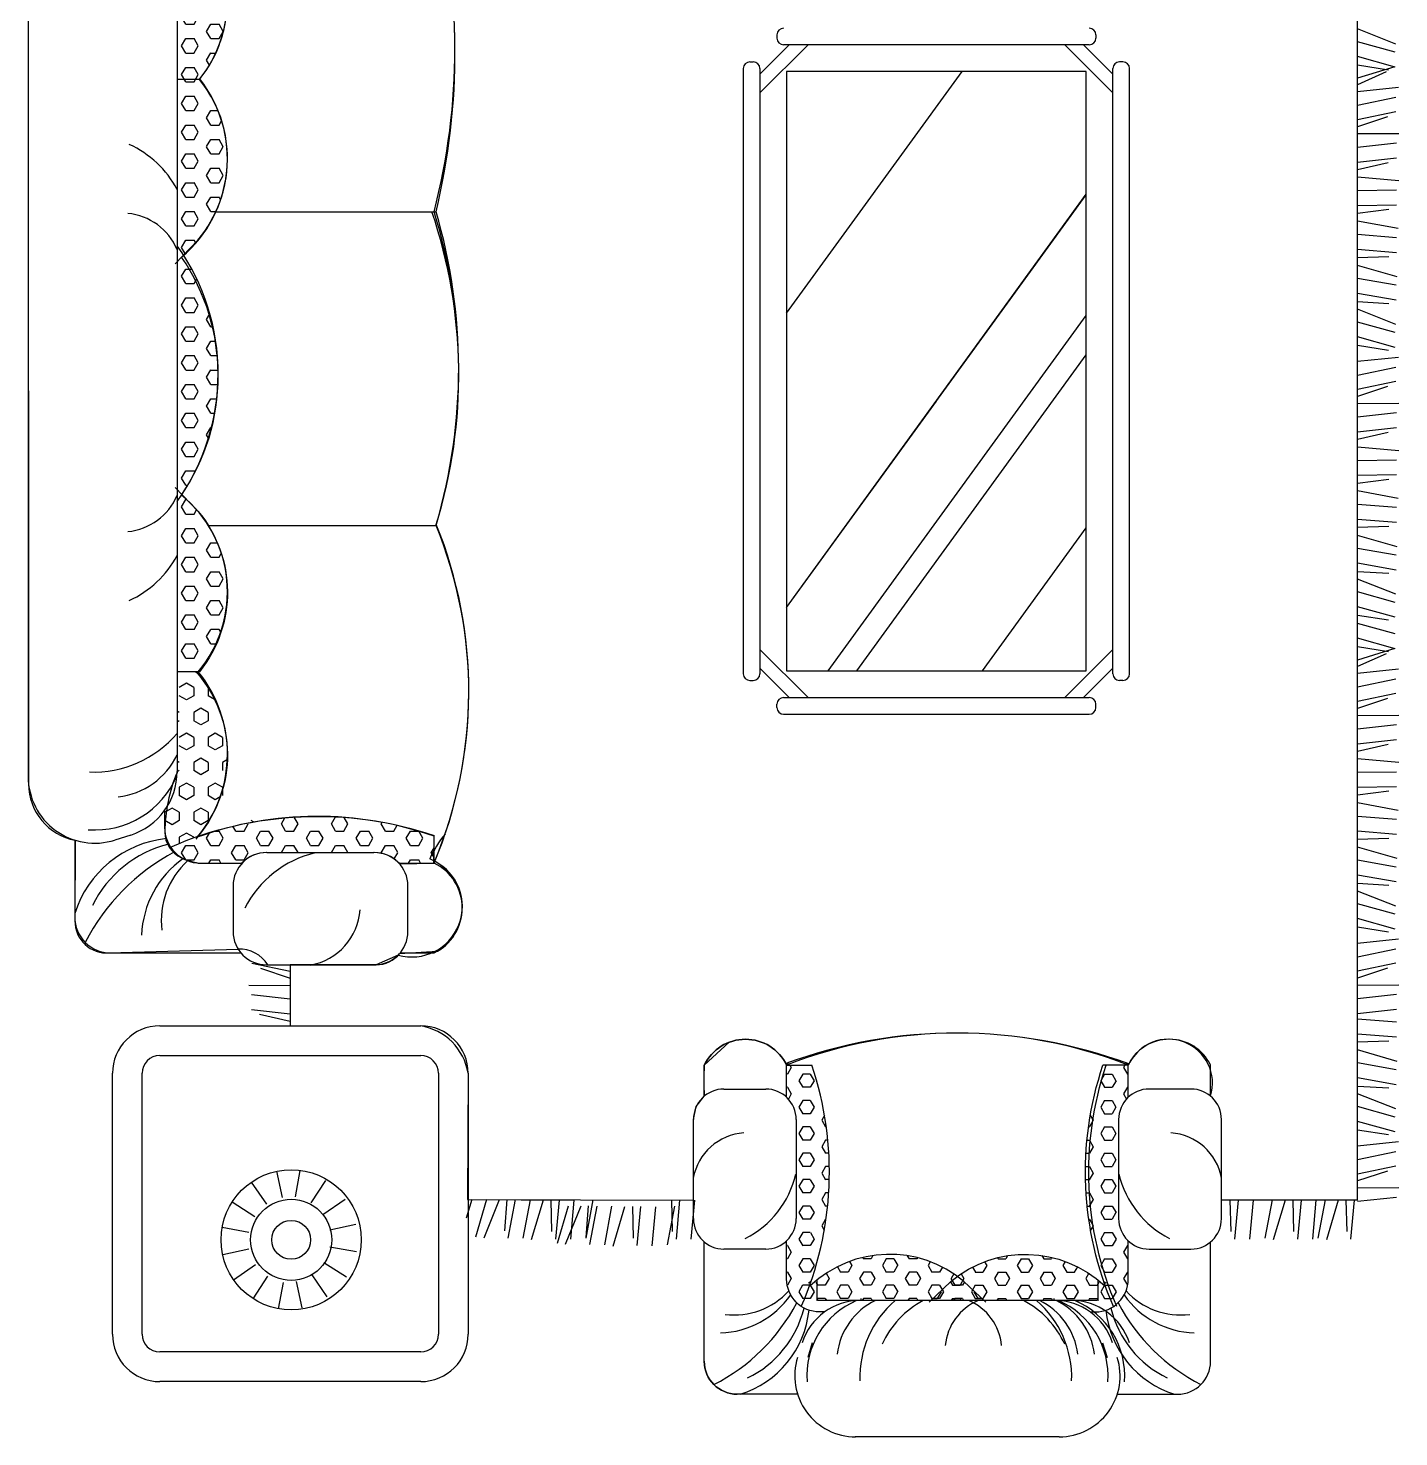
# Model space of a CAD drawing. Header units: inches. Extents: x -0.4 to 42.1, y 14 to 38.8.
# Drawn here: x 37.109 to 39.239, y 24.085 to 26.275 of the extents above; entities that cross this region are included whole.
import ezdxf

# ---------------------------------------------------------------- set-up
doc = ezdxf.new("R2010")
doc.units = ezdxf.units.IN
doc.header["$MEASUREMENT"] = 0
doc.layers.add('02', color=2, linetype='Continuous')
doc.layers.add('8', color=8, linetype='Continuous')
pattern_1 = [(0, (16.21066372799219, 31.58958639436269), (9.946670533003043e-18, 0.0223979108530048), [0.01293143985704881, -0.02586287971409762]), (120, (16.21066372799219, 31.58958639436269), (-0.01939715979040135, -0.01119895542650239), [0.01293143985704879, -0.02586287971409758]), (59.99999999999997, (16.22359516778493, 31.58958639436269), (-0.01939715979040134, 0.01119895542650241), [0.01293143985704881, -0.02586287971409762])]

msp = doc.modelspace()

# ---------------------------------------------------------------- hatches: boundary and pattern name
at = {"layer": '8'}
h = msp.add_hatch(dxfattribs=at)
h.set_pattern_fill('HEX', color=256, scale=0.1034515188563905, angle=360, style=0)
h.set_pattern_definition(pattern_1)
edge = h.paths.add_edge_path()
edge.add_line((37.34002341310956, 25.91179812627188), (37.34002341310956, 26.19546194022796))
edge.add_line((37.34002341310956, 26.19546194024251), (37.37477524920364, 26.19546194024251))
edge.add_ellipse((37.22180549734735, 26.07209600399465), major_axis=(0.1389584455364147, 0.1389584455364147), ratio=0.9999999999999867, start_angle=274.9941888609105, end_angle=353.8852302168077, ccw=False)
edge.add_line((37.37233337810726, 25.94576209612233), (37.34002341299315, 25.91179812627188))
edge = h.paths.add_edge_path()
edge.add_line((37.34002341310956, 26.19546194024251), (37.34002341310956, 26.36037422373584))
edge.add_ellipse((37.236571894302, 26.36037422372128), major_axis=(0.07315127050739863, 0.07315127050739863), ratio=0.9999999999999789, start_angle=315.0000000000015, end_angle=350.7537997197416)
edge.add_line((37.32052644672335, 26.42082130682347), (37.32052644672335, 26.44219381270914))
edge.add_ellipse((37.37639026697256, 26.44219381270914), major_axis=(0.03950168607400213, 0.03950168607400212), ratio=0.9999999999999782, start_angle=105.7708940648707, end_angle=134.9999999999916, ccw=False)
edge.add_line((37.32763935606458, 26.46947228568415), (37.37233379778449, 26.445161284388))
edge.add_ellipse((37.22180549734735, 26.31882787647583), major_axis=(0.1389584455364161, 0.138958445536416), ratio=0.9999999999999966, start_angle=276.11476978319104, end_angle=355.0056208364281, ccw=False)
edge.add_line((37.37477524908722, 26.19546194024251), (37.34002341299315, 26.19546194024251))
h = msp.add_hatch(dxfattribs=at)
h.set_pattern_fill('HEX', color=256, scale=0.1034515188563905, angle=360, style=0)
h.set_pattern_definition(pattern_1)
h.paths.add_polyline_path([(37.34996852562294, 25.92225234695461), (37.34002341310956, 25.91179812627188), (37.34002341310956, 25.55840757000651), (37.34755417871752, 25.55049129098579, 0.2965805831970163)])
h = msp.add_hatch(dxfattribs=at)
h.set_pattern_fill('HEX', color=256, scale=0.1034515188563905, angle=360, style=0)
h.set_pattern_definition(pattern_1)
edge = h.paths.add_edge_path()
edge.add_line((37.34002341310956, 25.27474375603588), (37.34002341310956, 25.55840756999196))
edge.add_line((37.34002341310956, 25.55840757000651), (37.37233337822367, 25.52444360015607))
edge.add_ellipse((37.22180549734735, 25.39810969228374), major_axis=(-0.1389584455364109, 0.138958445536411), ratio=0.9999999999999932, start_angle=186.1147697831912, end_angle=265.00581113908936, ccw=False)
edge.add_line((37.37477524908722, 25.27474375603588), (37.34002341299315, 25.27474375603588))
h = msp.add_hatch(dxfattribs=at)
h.set_pattern_fill('HEX', color=256, scale=0.1034515188563905, angle=360, style=0)
h.set_pattern_definition(pattern_1)
edge = h.paths.add_edge_path()
edge.add_ellipse((37.47896695932836, 24.94180098257884), major_axis=(-0.03657563525370361, 0.03657563525370364), ratio=0.9999999999999841, start_angle=-44.99999999999766, end_angle=1.800154931379728)
edge.add_line((37.44126040772066, 24.97720959953249), (37.37639026708898, 24.97720959953249))
edge.add_ellipse((37.37639026697256, 25.0330734197235), major_axis=(-0.03950168607399623, 0.03950168607399623), ratio=0.9999999999999598, start_angle=78.52602307696708, end_angle=134.9999999999976, ccw=False)
edge.add_ellipse((37.55794768249147, 24.47990784395761), major_axis=(0.4030204918184038, 0.4030204918184036), ratio=0.9999999999999974, start_angle=386.42499697615386, end_angle=428.5940436144561, ccw=False)
edge.add_line((37.73950509824321, 25.02017438788998), (37.73950509824321, 24.97720959954704))
edge.add_line((37.73950509824321, 24.97720959953249), (37.68493898240381, 24.97720959953249))
edge.add_ellipse((37.64723243079611, 24.94180098257884), major_axis=(0.03657563525370014, 0.03657563525370008), ratio=0.9999999999998384, start_angle=358.1998450686124, end_angle=405.0000000000046)
edge.add_line((37.64723243079611, 24.99352674201173), (37.47896695921195, 24.99352674201173))
h = msp.add_hatch(dxfattribs=at)
h.set_pattern_fill('HEX', color=256, scale=0.1, angle=270, style=0)
h.set_pattern_definition([(180, (97.40474841375367, 3.707304266620032), (-7.8528677389802e-18, -0.02051112798947368), [0.0118421052631579, -0.02368421052631579]), (299.9999999999999, (97.40474841375367, 3.707304266620032), (0.01776315789915825, 0.01025556399473683), [0.01184210526315789, -0.02368421052631578]), (239.9999999999999, (97.39290630844884, 3.707304266620032), (0.01776315789915825, -0.01025556399473685), [0.01184210526315789, -0.02368421052631578])])
edge = h.paths.add_edge_path()
edge.add_ellipse((38.25519647290461, 24.42455921577157), major_axis=(-0.03349453174041825, 0.03349453174041825), ratio=0.9999999999996257, start_angle=178.1998450686723, end_angle=225.0000000000122, ccw=False)
edge.add_line((38.28762229512908, 24.39002903520695), (38.28762229512908, 24.3306235055391))
edge.add_ellipse((38.33878018990622, 24.3306235055391), major_axis=(-0.03617409427964908, 0.03617409427964909), ratio=0.9999999999999016, start_angle=45.00000000000844, end_angle=101.4739769230256)
edge.add_ellipse((37.83221285864242, 24.49688666343382), major_axis=(0.3690703541200591, 0.3690703541200591), ratio=0.9999999999999898, start_angle=291.405956385535, end_angle=333.5750030238382)
edge.add_line((38.32696776259222, 24.66314982132853), (38.28762229512908, 24.66314982132853))
edge.add_line((38.28762229512908, 24.66314982132853), (38.28762229512908, 24.61318031335059))
edge.add_ellipse((38.25519647290461, 24.57865013280052), major_axis=(0.03349453174041155, 0.03349453174041155), ratio=0.9999999999999781, start_angle=315.00000000000085, end_angle=361.80015493132066, ccw=False)
edge.add_line((38.30256489389107, 24.57865013280052), (38.30256489389107, 24.42455921577157))
h = msp.add_hatch(dxfattribs=at)
h.set_pattern_fill('HEX', color=256, scale=0.1, angle=270, style=0)
h.set_pattern_definition([(360, (-20.29831502908389, 3.707304266620032), (-1.036467350497755e-17, -0.02051112798947368), [0.0118421052631579, -0.02368421052631579]), (240, (-20.29831502908389, 3.707304266620032), (-0.01776315789915824, 0.01025556399473685), [0.01184210526315789, -0.02368421052631578]), (299.9999999999999, (-20.28647292377907, 3.707304266620032), (-0.01776315789915826, -0.01025556399473684), [0.01184210526315789, -0.02368421052631578])])
edge = h.paths.add_edge_path()
edge.add_ellipse((38.85123691176527, 24.42455921577157), major_axis=(0.03349453174041869, 0.03349453174041867), ratio=0.9999999999996447, start_angle=134.9999999999868, end_angle=181.8001549313274)
edge.add_line((38.8188110895408, 24.39002903520695), (38.8188110895408, 24.3306235055391))
edge.add_ellipse((38.76765319476367, 24.3306235055391), major_axis=(0.03617409427965158, 0.03617409427965158), ratio=0.9999999999998905, start_angle=258.5260230769855, end_angle=314.99999999999966, ccw=False)
edge.add_ellipse((39.27422052602746, 24.49688666343382), major_axis=(-0.3690703541200574, 0.3690703541200573), ratio=0.9999999999999909, start_angle=26.424996976161196, end_angle=68.59404361447059, ccw=False)
edge.add_line((38.77946562207767, 24.66314982132853), (38.8188110895408, 24.66314982132853))
edge.add_line((38.8188110895408, 24.66314982132853), (38.8188110895408, 24.61318031335059))
edge.add_ellipse((38.85123691176527, 24.57865013280052), major_axis=(0.03349453174041484, 0.03349453174041484), ratio=0.9999999999999495, start_angle=88.1998450686641, end_angle=135.0000000000001)
edge.add_line((38.80386849077881, 24.57865013280052), (38.80386849077881, 24.42455921577157))
h = msp.add_hatch(dxfattribs=at)
h.set_pattern_fill('HEX', color=256, scale=0.1, angle=270, style=0)
h.set_pattern_definition([(180, (97.17938170236998, 3.707304266620032), (-7.8528677389802e-18, -0.02051112798947368), [0.0118421052631579, -0.02368421052631579]), (299.9999999999999, (97.17938170236998, 3.707304266620032), (0.01776315789915825, 0.01025556399473683), [0.01184210526315789, -0.02368421052631578]), (239.9999999999999, (97.16753959706516, 3.707304266620032), (0.01776315789915825, -0.01025556399473685), [0.01184210526315789, -0.02368421052631578])])
edge = h.paths.add_edge_path()
edge.add_line((38.33472569058181, 24.29732016756707), (38.59449388195758, 24.29732016756707))
edge.add_line((38.59449388207399, 24.29732016756707), (38.56339101101734, 24.32690836597276))
edge.add_ellipse((38.447699374794, 24.18906083863503), major_axis=(0.1272526924640996, 0.1272526924640996), ratio=0.9999999999999809, start_angle=4.994188860854757, end_angle=83.88523021687345)
edge.add_line((38.33472569058181, 24.3291445356047), (38.33472569058181, 24.29732016758162))
h = msp.add_hatch(dxfattribs=at)
h.set_pattern_fill('HEX', color=256, scale=0.1, angle=270, style=0)
h.set_pattern_definition([(360, (-20.07294831770021, 3.707304266620032), (-1.036467350497755e-17, -0.02051112798947368), [0.0118421052631579, -0.02368421052631579]), (240, (-20.07294831770021, 3.707304266620032), (-0.01776315789915824, 0.01025556399473685), [0.01184210526315789, -0.02368421052631578]), (299.9999999999999, (-20.06110621239538, 3.707304266620032), (-0.01776315789915826, -0.01025556399473684), [0.01184210526315789, -0.02368421052631578])])
edge = h.paths.add_edge_path()
edge.add_line((38.77170769408808, 24.29732016756707), (38.51193950271231, 24.29732016756707))
edge.add_line((38.51193950259589, 24.29732016756707), (38.54304237365254, 24.32690836597276))
edge.add_ellipse((38.65873400987589, 24.18906083863503), major_axis=(-0.1272526924640996, 0.1272526924640996), ratio=0.999999999999981, start_angle=276.11476978312714, end_angle=355.0058111391435, ccw=False)
edge.add_line((38.77170769408808, 24.3291445356047), (38.77170769408808, 24.29732016758162))

# ---------------------------------------------------------------- linework, layer by layer
at = {"layer": '02'}
for p, q in [((37.10856079267801, 26.36820479979024), (37.10856079267801, 25.11161219646265)), ((37.10868912171104, 26.37335603229103), (37.10918161696286, 25.10029561531364)), ((37.33998628360682, 26.36314565415187), (37.34001192245164, 25.11790091652465)), ((37.34002341310956, 26.36037422372128), (37.34002341310956, 25.1194427725316)), ((38.27265041861214, 26.26474348131551), (38.27265041861214, 26.2595666047021)), ((38.76843615765215, 26.26474348131551), (38.76843615765215, 26.2595666047021)), ((39.23497999184296, 26.25037012569765), (39.17508532204197, 26.27387601760374)), ((38.24616882744708, 26.20364977159288), (38.29173190732949, 26.24921285146074)), ((38.24616882744708, 26.17436493510131), (38.32101674382106, 26.24921285146074)), ((38.75808240454175, 26.24921285146074), (38.28300417195537, 26.24921285146074)), ((38.79491774905004, 26.17436493510131), (38.72006983267606, 26.24921285146074)), ((38.79491774905004, 26.20364977159288), (38.74935466916763, 26.24921285146074)), ((39.23375829918773, 26.23766682777596), (39.17508532204197, 26.25392019962992)), ((38.22028444432185, 26.21237750701066), (38.22028444432185, 25.27138037883951)), ((38.23063819766507, 26.22273126025202), (38.23581507433668, 26.22273126025202)), ((38.24616882744708, 26.21237750701066), (38.24616882744708, 25.27138037883951)), ((38.79491774905004, 25.27138037883951), (38.79491774905004, 26.21237750701066)), ((38.81044837883205, 26.22273126025202), (38.80527150216044, 26.22273126025202)), ((38.82080213194244, 25.27138037883951), (38.82080213194244, 26.21237750701066)), ((39.23375797322483, 26.21469406498754), (39.17508532204197, 26.23094789479028)), ((39.22355726831124, 26.20985360967852), (39.17508532204197, 26.21746242848558)), ((39.23323138085657, 26.21518399441657), (39.17508532204197, 26.19713675616758)), ((37.37477524908722, 26.19546194024251), (37.34002341310956, 26.19546194024251)), ((38.28758384035432, 25.83233342873091), (38.56032136808612, 26.2077978385244)), ((39.21997615606055, 26.20699382457342), (39.17508532204197, 26.18718885763183)), ((39.2390928508667, 26.18271034023592), (39.17508532204197, 26.17615788402718)), ((39.23468367014543, 26.16727409193509), (39.17508532204197, 26.15483515078477)), ((39.23468359005169, 26.14521116231144), (39.17508532204197, 26.13277277762636)), ((39.22165546873116, 26.13741843295093), (39.17508532204197, 26.12197028950714)), ((39.23942587039896, 26.11107893918625), (39.17508532204197, 26.11064045543417)), ((39.23559620072596, 26.09650166650345), (39.17508532204197, 26.08978423299077)), ((39.23559606824533, 26.07326300994128), (39.17508532204197, 26.0665461227657)), ((39.22291303500064, 26.06593829323929), (39.17508532204197, 26.05498687405298)), ((39.23917621192054, 26.03778132456164), (39.17508532204197, 26.0434607842365)), ((38.28758384035432, 25.37459582403635), (38.75350273590998, 26.01682267847746)), ((38.28758384035432, 25.37459582403635), (38.75350273590998, 26.0160035708871)), ((39.23596073551566, 26.02304405309069), (39.17508532204197, 26.0221089613372)), ((39.23596055157945, 25.99999111090829), (39.17508532204197, 25.99905655041612)), ((39.22373746595808, 25.9932007406208), (39.17508532204197, 25.98684522345529)), ((37.40023515726902, 25.98974458819821), (37.74263021284246, 25.98974458819821)), ((37.74263021284246, 25.98974458819821), (37.74263021284246, 25.98974458819821)), ((39.23834613644981, 25.96348129091011), (39.17508532204197, 25.97522725994741)), ((39.23577397297599, 25.94929559562688), (39.17508532204197, 25.95415131397413)), ((37.37233337810726, 25.94576209612233), (37.33724385341161, 25.90887627604052)), ((39.23577373944686, 25.92605902687164), (39.17508532204197, 25.93091525658774)), ((39.22412129542322, 25.91986449764618), (39.17508532204197, 25.91816243903695)), ((39.23694316115693, 25.88840527473467), (39.17508532204197, 25.90611137984188)), ((39.23503760462158, 25.87534605960927), (39.17508532204197, 25.88594861390111)), ((39.23503732359499, 25.85213629824675), (39.17508532204197, 25.86273933938746)), ((39.2240610477002, 25.84659370870604), (39.17508532204197, 25.84956052275475)), ((38.3522000769572, 25.27596004732577), (38.75350273590998, 25.82841378299445)), ((39.23497999184296, 25.81456844140876), (39.17508532204197, 25.83807433331485)), ((39.23375829918773, 25.80186514348707), (39.17508532204197, 25.81811851534103)), ((39.23375797322483, 25.7788923806841), (39.17508532204197, 25.79514621048684)), ((39.22355726831124, 25.77405192538963), (39.17508532204197, 25.78166074418214)), ((38.39667398998976, 25.27596004732577), (38.75350273590998, 25.76718872279553)), ((39.2390928508667, 25.76325103718073), (39.17508532204197, 25.75669858097199)), ((39.23468367014543, 25.74781478886534), (39.17508532204197, 25.73537584771502)), ((39.23468359005169, 25.7257518592417), (39.17508532204197, 25.71331347457117)), ((39.22165546873116, 25.71795912989574), (39.17508532204197, 25.70251098645194)), ((38.28758384035432, 25.37459582403635), (38.52054328824856, 25.69529969746172)), ((39.23942587039896, 25.6916196361165), (39.17508532204197, 25.69118115237898)), ((39.23559620072596, 25.6770423634337), (39.17508532204197, 25.67032492993558)), ((39.23559606824533, 25.65380370687153), (39.17508532204197, 25.64708681971051)), ((39.22291303500064, 25.64647899016954), (39.17508532204197, 25.63552757098323)), ((39.23917621192054, 25.6183220214919), (39.17508532204197, 25.62400148118131)), ((39.23596073551566, 25.6035847500355), (39.17508532204197, 25.60264965826746)), ((39.23596055157945, 25.58053180783854), (39.17508532204197, 25.57959724734637)), ((37.37233337810726, 25.52444360015607), (37.33724385341161, 25.56132942023787)), ((39.22373746595808, 25.57374143755105), (39.17508532204197, 25.56738592038555)), ((39.23834613644981, 25.54402198784037), (39.17508532204197, 25.55576795689221)), ((39.23577397297599, 25.52983629257169), (39.17508532204197, 25.53469201090438)), ((39.23577373944686, 25.5065997238019), (39.17508532204197, 25.511455953518)), ((37.38847384163641, 25.50222771295039), (37.74263021284246, 25.50222771295039)), ((38.5920196501957, 25.27596004732577), (38.75350273590998, 25.49826591054834)), ((39.22412129542322, 25.50040519459099), (39.17508532204197, 25.49870313598176)), ((39.23694316115693, 25.46894597167948), (39.17508532204197, 25.48665207677213)), ((39.23503760462158, 25.45588675655408), (39.17508532204197, 25.46648931083137)), ((39.23503732359499, 25.43267699517701), (39.17508532204197, 25.44328003631772)), ((39.2240610477002, 25.4271344056363), (39.17508532204197, 25.43010121969956)), ((39.23497999184296, 25.39510913833901), (39.17508532204197, 25.41861503024511)), ((39.23375829918773, 25.38240584041732), (39.17508532204197, 25.39865921227129)), ((39.23375797322483, 25.35943307762891), (39.17508532204197, 25.37568690743165)), ((39.22355726831124, 25.35459262231989), (39.17508532204197, 25.36220144112695)), ((39.23375829918773, 25.33337803515706), (39.17508532204197, 25.34963140702557)), ((39.23375797322483, 25.31040527236864), (39.17508532204197, 25.32665910217138)), ((38.24616882744708, 25.30939295074886), (38.32101674382106, 25.23454503437488)), ((38.79491774905004, 25.30939295074886), (38.72006983267606, 25.23454503437488)), ((39.22355726831124, 25.30556481705962), (39.17508532204197, 25.31317363586668)), ((39.23323138085657, 25.31089520179767), (39.17508532204197, 25.29284796354868)), ((39.21997615606055, 25.30270503195452), (39.17508532204197, 25.28290006502748)), ((37.34113463554063, 25.27474375603588), (37.34002341310956, 25.27410219141557)), ((37.37477524908722, 25.27474375603588), (37.34002341310956, 25.27474375603588)), ((37.37083650896788, 25.27322390098225), (37.36820404259019, 25.27474375603588)), ((38.24616882744708, 25.28010811424274), (38.29173190732949, 25.23454503437488)), ((38.79491774905004, 25.28010811424274), (38.74935466916763, 25.23454503437488)), ((39.2390928508667, 25.27842154761702), (39.17508532204197, 25.27186909142283)), ((37.35466934185938, 25.25669514263091), (37.34347038650417, 25.25022942270543)), ((37.36586828347758, 25.25022942755122), (37.35466932812237, 25.25669514747669)), ((37.36586829465345, 25.25022943712638), (37.36586829465345, 25.23729799727544)), ((37.38826620536388, 25.24957728342661), (37.38826620536388, 25.23729799727544)), ((38.23063819766507, 25.26102662559815), (38.23581507433668, 25.26102662559815)), ((38.81044837883205, 25.26102662559815), (38.80527150216044, 25.26102662559815)), ((39.23468367014543, 25.26298529931619), (39.17508532204197, 25.25054635816587)), ((37.35466932812237, 25.23083226776025), (37.34347037253433, 25.23729798768573)), ((37.36586829721459, 25.23729798283994), (37.35466934185938, 25.23083226291446)), ((37.39832978373856, 25.23148777163106), (37.38826619418801, 25.23729798770028)), ((38.28300417195537, 25.23454503437488), (38.75808240454175, 25.23454503437488)), ((39.23468359005169, 25.24092236969254), (39.17508532204197, 25.22848398502201)), ((39.22165546873116, 25.23312964033203), (39.17508532204197, 25.21768149688824)), ((37.34347037253433, 25.21143510796928), (37.34002341310956, 25.21342521097204)), ((37.36586829465345, 25.211435117559), (37.36586829465345, 25.1985036776935)), ((37.37706725280263, 25.21790082304897), (37.36586829721459, 25.2114351031235)), ((37.38826619418801, 25.21143510796928), (37.37706723883279, 25.21790082789476)), ((37.38826620536388, 25.211435117559), (37.38826620536388, 25.1985036776935)), ((38.27265041861214, 25.21901440453466), (38.27265041861214, 25.22419128114807)), ((38.28300417195537, 25.2086606512933), (38.75808240454175, 25.2086606512933)), ((38.76843615765215, 25.21901440453466), (38.76843615765215, 25.22419128114807)), ((39.23942587039896, 25.20679014656735), (39.17508532204197, 25.20635166281527)), ((37.34347038650417, 25.198503663258), (37.34002341310956, 25.19651355225169)), ((37.37706723883279, 25.19203794819287), (37.36586828347758, 25.19850366811834)), ((37.38826620815784, 25.198503663258), (37.37706725280263, 25.19203794333253)), ((37.41066411630713, 25.19945368581493), (37.41066411630713, 25.1985036776935)), ((39.23559620072596, 25.19221287388455), (39.17508532204197, 25.18549544037187)), ((37.35466934185938, 25.17910650348158), (37.34347038650417, 25.17264078354156)), ((37.36586828347758, 25.17264078838734), (37.35466932788954, 25.17910650832737)), ((37.36586829465345, 25.17264079797706), (37.36586829465345, 25.15970935812611)), ((37.39946516351306, 25.17910650346703), (37.38826620815784, 25.17264078354156)), ((37.38826620536388, 25.17264079797706), (37.38826620536388, 25.15970935812611)), ((37.41066410513126, 25.1726407884019), (37.39946514977605, 25.17910650832737)), ((37.41066411630713, 25.17264079797706), (37.41066411630713, 25.15970935812611)), ((39.23559606824533, 25.16897421732238), (39.17508532204197, 25.16225733016136)), ((39.22291303500064, 25.16164950062039), (39.17508532204197, 25.15069808143408)), ((37.35466932788954, 25.15324362861093), (37.34347037253433, 25.1597093485364)), ((37.36586829721459, 25.15970934367606), (37.35466934185938, 25.15324362375059)), ((37.37706725280263, 25.14031218389964), (37.36586829721459, 25.13384646397417)), ((37.38826619418801, 25.13384646881996), (37.37706723883279, 25.14031218874543)), ((37.39946514977605, 25.15324362861093), (37.38826619418801, 25.1597093485364)), ((37.4106641191011, 25.15970934367606), (37.39946516351306, 25.15324362375059)), ((39.23917621192054, 25.13349253194274), (39.17508532204197, 25.13917199161761)), ((37.34347038650417, 25.12091502410867), (37.34002211321608, 25.11892416258734)), ((37.34347037253433, 25.13384646880541), (37.34002341310956, 25.13583657180816)), ((37.37706723883279, 25.11444930902899), (37.36586828347758, 25.12091502895446)), ((37.36586829465345, 25.13384647840967), (37.36586829465345, 25.12091503855872)), ((37.38826620815784, 25.12091502410867), (37.37706725280263, 25.11444930416865)), ((37.38826620536388, 25.13384647840967), (37.38826620536388, 25.12091503855872)), ((37.41820017997638, 25.13819741081197), (37.4106641191011, 25.13384646395962)), ((37.41066411630713, 25.13384647840967), (37.41066411630713, 25.12091503855872)), ((39.23596073551566, 25.11875526047179), (39.17508532204197, 25.1178201687183)), ((37.3434703837102, 25.09505215884228), (37.3434703837102, 25.08212071897679)), ((37.35466934185938, 25.1015178643177), (37.34347038650417, 25.09505214439223)), ((37.36586828347758, 25.09505214923802), (37.35466932788954, 25.10151786916349)), ((37.36586829465345, 25.09505215884228), (37.36586829465345, 25.08212071897679)), ((37.39946516351306, 25.1015178643177), (37.38826620815784, 25.09505214439223)), ((37.38826620536388, 25.09505215884228), (37.38826620536388, 25.08212071897679)), ((37.41066410513126, 25.09505214923802), (37.39946514977605, 25.10151786917804)), ((37.41066411630713, 25.09505215884228), (37.41066411630713, 25.08212071897679)), ((39.23596055157945, 25.09570231828939), (39.17508532204197, 25.09476775779722)), ((37.35466932788954, 25.07565498944705), (37.34347037253433, 25.08212070937252)), ((37.36586829744742, 25.08212070452673), (37.35466934185938, 25.07565498460126)), ((37.39946514977605, 25.07565498944705), (37.38826619418801, 25.08212070937252)), ((37.40727395289109, 25.08016339115084), (37.39946516351306, 25.07565498458671)), ((39.22373746595808, 25.0889119480019), (39.17508532204197, 25.08255643083639)), ((37.32052644672335, 25.05899568942941), (37.32052644672335, 25.0330734197235)), ((37.33227143114895, 25.06272354473576), (37.32107247556091, 25.05625782481029)), ((37.34347037253433, 25.05625782965608), (37.33227141717911, 25.06272354958155)), ((37.3434703837102, 25.0562578392749), (37.3434703837102, 25.0433263994094)), ((37.36586829465345, 25.0562578392749), (37.36586829465345, 25.0433263994094)), ((37.37706725280263, 25.06272354473576), (37.36586829744742, 25.05625782481029)), ((37.38826619418801, 25.05625782965608), (37.37706723883279, 25.0627235495961)), ((37.38826620536388, 25.0562578392749), (37.38826620536388, 25.0433263994094)), ((39.23834613644981, 25.05919249829121), (39.17508532204197, 25.07093846732851)), ((37.33227141717911, 25.03686066986511), (37.3210724618239, 25.04332638979058)), ((37.34347038650417, 25.04332638495935), (37.33227143114895, 25.03686066501932)), ((37.37706723883279, 25.03686066986511), (37.36586828347758, 25.04332638980513)), ((37.38826620815784, 25.04332638494479), (37.37706725280263, 25.03686066501932)), ((37.45909591838249, 25.04122714912619), (37.45545992678494, 25.04332638980513)), ((39.23577397297599, 25.04500680302253), (39.17508532204197, 25.04986252135523)), ((37.18086689621673, 25.01296038521496), (37.18086689621673, 24.89341386926053)), ((37.18181187523992, 25.01266700763181), (37.18120070877016, 24.88731594861411)), ((37.26799767142624, 25.0208799129653), (37.24343808884264, 25.01304933689635)), ((37.3434703837102, 25.01746351969296), (37.3434703837102, 25.00797083444586)), ((37.35466934185938, 25.02392922515383), (37.34347038650417, 25.01746350522835)), ((37.36586828347758, 25.01746351008869), (37.35466932788954, 25.02392923001416)), ((37.36586829465345, 25.01746351969296), (37.36586829465345, 25.01652366776061)), ((37.37233379790091, 25.01879421364383), (37.36919602779203, 25.01461410917209)), ((37.73914624638387, 24.97720959953249), (37.73950509824321, 25.01899933946361)), ((37.73950509824321, 24.97720959953249), (37.73950509824321, 25.02017438788998)), ((39.23577373944686, 25.02177023425275), (39.17508532204197, 25.02662646396884)), ((39.22412129542322, 25.01557570502728), (39.17508532204197, 25.0138736464326)), ((39.23694316115693, 24.98411648213032), (39.17508532204197, 25.00182258720843)), ((37.37307577165306, 24.97730801353855), (37.44055933230088, 24.97720959953249)), ((37.37639026697256, 24.97720959953249), (37.44126040772066, 24.97720959953249)), ((37.68493898240381, 24.97720959953249), (37.73950509824321, 24.97720959953249)), ((37.68614527866707, 24.97587948697428), (37.73914624638387, 24.97720959953249)), ((39.23503760462158, 24.97105726700493), (39.17508532204197, 24.98165982128221)), ((37.42724119969175, 24.94180098257884), (37.42724119969175, 24.87081721307577)), ((37.69895819019989, 24.87081721307577), (37.69895819019989, 24.94180098257884)), ((39.23503732359499, 24.94784750562785), (39.17508532204197, 24.95845054676856)), ((39.2240610477002, 24.94230491608714), (39.17508532204197, 24.9452717301504)), ((39.23497999184296, 24.91027964878986), (39.17508532204197, 24.93378554069595)), ((39.23375829918773, 24.89757635086817), (39.17508532204197, 24.91382972272213)), ((39.23375797322483, 24.8746035880652), (39.17508532204197, 24.89085741788249)), ((39.22355726831124, 24.86976313277073), (39.17508532204197, 24.87737195156324)), ((39.2390928508667, 24.85896224456183), (39.17508532204197, 24.85240978835309)), ((37.23455132478379, 24.83759257711454), (37.43502901778088, 24.84352231443727)), ((37.23673071646594, 24.83755004908408), (37.4393582481844, 24.83755004908408)), ((37.68380806599275, 24.83424157782092), (37.64961612205484, 24.81914640697169)), ((37.68603160166644, 24.83660934078607), (37.74513942333401, 24.84054004207819)), ((37.68684114170723, 24.83755004908408), (37.73950509824321, 24.83755004908408)), ((39.23468367014543, 24.84352599624644), (39.17508532204197, 24.83108705511068)), ((37.4565008790651, 24.82146306663735), (37.51609914707483, 24.80902468195227)), ((37.46952900038563, 24.81367033727684), (37.51609914707483, 24.79822219383304)), ((37.47896695932836, 24.81909145365744), (37.64723243079611, 24.81909145365744)), ((37.48102810703681, 24.81909145365744), (37.64961612205484, 24.81914640697169)), ((37.64961612205484, 24.81914640697169), (37.51609914707483, 24.81909145365744)), ((39.23468359005169, 24.82146306663735), (39.17508532204197, 24.80902468195227)), ((39.22165546873116, 24.81367033727684), (39.17508532204197, 24.79822219383304)), ((37.45175859871783, 24.7873308434976), (37.51609914707483, 24.78689235974553)), ((37.45558826839083, 24.77275357082936), (37.51609914707483, 24.76603613731668)), ((39.23942587039896, 24.7873308434976), (39.17508532204197, 24.78689235974553)), ((39.23559620072596, 24.77275357082936), (39.17508532204197, 24.76603613731668)), ((37.45558840087146, 24.74951491425263), (37.51609914707483, 24.74279802709161)), ((39.23559606824533, 24.74951491425263), (39.17508532204197, 24.74279802709161)), ((37.31333417007231, 24.72419113024471), (37.71886412384451, 24.72419113024471)), ((37.46827143411615, 24.74219019755065), (37.51609914707483, 24.73123877837888)), ((39.23577397297599, 24.72988589953848), (39.17508532204197, 24.73474161787117)), ((39.23577373944686, 24.70664933076869), (39.17508532204197, 24.71150556048478)), ((39.22412129542322, 24.70045480154322), (39.17508532204197, 24.69875274294855)), ((38.15972755830266, 24.66314982132853), (38.19847903940358, 24.6987973489343)), ((39.23694316115693, 24.66899557864626), (39.17508532204197, 24.68670168372437)), ((37.31333417007231, 24.67810818093522), (37.71886412384451, 24.67810818093522)), ((38.15972755830266, 24.61492223630585), (38.15972755830266, 24.66314982132853)), ((38.28673509233163, 24.66493713733898, 0.3248110668483353), (38.29189136814789, 24.66493713733898, 0.3248110668483353)), ((38.28762229512908, 24.66314982132853), (38.32696776259222, 24.66314982132853)), ((38.28762229512908, 24.61318031335059), (38.28762229512908, 24.66314982132853)), ((38.8188110895408, 24.66314982132853), (38.77946562207767, 24.66314982132853)), ((38.81969829233826, 24.66493713733898, 0.3248110668483353), (38.814542016522, 24.66493713733898, 0.3248110668483353)), ((38.8188110895408, 24.61318031335059), (38.8188110895408, 24.66314982132853)), ((38.94670582636722, 24.61492223630585), (38.94670582636722, 24.66314982132853)), ((39.23503760462158, 24.65593636352087), (39.17508532204197, 24.66653891779815)), ((37.23960145124697, 24.24492845742889), (37.23960145124697, 24.65045841134661)), ((37.28568440051281, 24.24492845742889), (37.28568440051281, 24.65045841134661)), ((37.74651389363684, 24.65045841134661), (37.74651389363684, 24.24492845742889)), ((37.79259684290268, 24.65045841134661), (37.79168820082673, 24.45420607553779)), ((37.79259684290268, 24.65045841134661), (37.79259684290268, 24.24492845742889)), ((39.23503732359499, 24.63272660214379), (39.17508532204197, 24.64332964328451)), ((38.14725728337184, 24.59865887543519), (38.15972755830266, 24.61492223630585)), ((38.19019232182295, 24.62601855384519), (38.25519647290461, 24.62601855384519)), ((38.91624106284694, 24.62601855384519), (38.85123691176527, 24.62601855384519)), ((39.2240610477002, 24.62718401260308), (39.17508532204197, 24.63015082666634)), ((39.23497999184296, 24.5951587453058), (39.17508532204197, 24.6186646372119)), ((38.14282390083649, 24.57865013280052), (38.14725728337184, 24.59865887543519)), ((39.23375829918773, 24.58245544738411), (39.17508532204197, 24.59870881923807)), ((38.14282390083649, 24.42455921577157), (38.14282390083649, 24.57865013280052)), ((38.30256489389107, 24.57865013280052), (38.30256489389107, 24.42455921577157)), ((38.80386849077881, 24.57865013280052), (38.80386849077881, 24.42455921577157)), ((38.96360948383339, 24.42455921577157), (38.96360948383339, 24.57865013280052)), ((39.23375797322483, 24.55948268458114), (39.17508532204197, 24.57573651439843)), ((39.22355726831124, 24.55464222928667), (39.17508532204197, 24.56225104807918)), ((39.2390928508667, 24.54384134107777), (39.17508532204197, 24.53728888486903)), ((39.23468367014543, 24.52840509276239), (39.17508532204197, 24.51596615162662)), ((39.23468359005169, 24.5063421631533), (39.17508532204197, 24.49390377846821)), ((37.49445876832583, 24.49810031912448), (37.50328196379819, 24.45725359018643)), ((37.53112684124612, 24.49959736015107), (37.52364704459437, 24.4584834125747)), ((37.5706714261742, 24.48397171007337), (37.54802736853712, 24.44884976967687)), ((39.22165546873116, 24.49854943379278), (39.17508532204197, 24.48310129034899)), ((37.45544752110258, 24.4811870782326), (37.47923045726024, 24.44682611214039)), ((39.23942587039896, 24.47220994001355), (39.17508532204197, 24.47177145626147)), ((37.42587824542538, 24.45063232318016), (37.46100018596739, 24.42798826554308)), ((37.60122618106656, 24.45440243436706), (37.56686521511988, 24.4306194981803)), ((37.79014473086686, 24.42567173944945), (37.79861466055267, 24.45491087470537)), ((37.79168820082673, 24.45420607553779), (38.14282390083649, 24.45304868775229)), ((37.8046459847083, 24.39616323278851), (37.82158538982735, 24.45464183474933)), ((37.8173341034399, 24.39479284936197), (37.84153983932451, 24.45440812236147)), ((37.84948505162724, 24.40533598090797), (37.85302524086551, 24.45427360193962)), ((37.85489871240684, 24.39429554595363), (37.86620315378063, 24.45411925834587)), ((37.87810687864662, 24.39402344393993), (37.88941083643117, 24.45384744312132)), ((37.89114288128444, 24.39196507515253), (37.90957221975081, 24.45361130703923)), ((37.92275010984854, 24.40441762707296), (37.921622452368, 24.45347017117119)), ((37.92880774666087, 24.39269343519509), (37.93437439533413, 24.45332081664337)), ((37.93137728264087, 24.3861659103316), (37.94831668775991, 24.44464451229242)), ((37.94406540137247, 24.38479552690506), (37.96827113725708, 24.44441079989001)), ((37.95204271915831, 24.39242106677948), (37.95760885909662, 24.45304868775229)), ((37.97579615916588, 24.39402344393993), (37.98710011695043, 24.45384744312132)), ((37.97621634955981, 24.39533865845106), (37.97975653879807, 24.44427627948271)), ((37.9816300103394, 24.38429822348217), (37.9929344517132, 24.44412193588896)), ((38.00483817657918, 24.38402612148302), (38.01614213459656, 24.44385012064986)), ((38.017874179217, 24.38196775269562), (38.03630351768338, 24.44361398458232)), ((38.0494814077811, 24.39442030461605), (38.04835375030056, 24.44347284869973)), ((38.05553904482626, 24.38269611272363), (38.0611056932667, 24.44332349418646)), ((38.07877401709088, 24.38242374432257), (38.08434015702919, 24.44305136529538)), ((38.10252745709845, 24.38402612148302), (38.11383141488299, 24.44385012064986)), ((38.11016165376172, 24.40441762707296), (38.10903399628118, 24.45347017117119)), ((38.11621929057405, 24.39269343519509), (38.12178593901449, 24.45332081664337)), ((38.1394542630715, 24.39242106677948), (38.14502040300981, 24.45304868775229)), ((39.17508532204197, 24.45304868775229), (38.96360948383339, 24.45304868775229)), ((38.97854309160725, 24.40441762707296), (38.97741543412671, 24.45347017117119)), ((38.98460072841958, 24.39269343519509), (38.99016737709285, 24.45332081664337)), ((39.00783570091703, 24.39242106677948), (39.01340184085534, 24.45304868775229)), ((39.03158914092459, 24.39402344393993), (39.04289309870914, 24.45384744312132)), ((39.04462514356241, 24.39196507515253), (39.06305448202879, 24.45361130703923)), ((39.07623237212651, 24.40441762707296), (39.07510471464597, 24.45347017117119)), ((39.08229000893884, 24.39269343519509), (39.08785665761211, 24.45332081664337)), ((39.10552498143629, 24.39242106677948), (39.1110911213746, 24.45304868775229)), ((39.11424948162862, 24.39402344393993), (39.12555343941317, 24.45384744312132)), ((39.12728548426644, 24.39196507515253), (39.14571482249998, 24.45361130703923)), ((39.15889271283054, 24.40441762707296), (39.15776505535, 24.45347017117119)), ((39.16495034964287, 24.39269343519509), (39.1705169980833, 24.45332081664337)), ((39.23559620072596, 24.4576326673453), (39.17508532204197, 24.45091523383262)), ((37.41025259536222, 24.41108773845581), (37.45136654288039, 24.40360794177495)), ((37.61813942207486, 24.41539118721657), (37.57729269312226, 24.40656799170056)), ((37.41094943442845, 24.36857362860274), (37.45179616338105, 24.37739682411875)), ((37.61883626114108, 24.3728770773635), (37.57772231362291, 24.38035687404436)), ((38.15972755830266, 24.20272876869813), (38.15972755830266, 24.38828711225169)), ((38.25519647290461, 24.37719079471235), (38.19019232182295, 24.37719079471235)), ((38.28762229512908, 24.3306235055391), (38.28762229512908, 24.39002903520695)), ((38.8188110895408, 24.3306235055391), (38.8188110895408, 24.39002903520695)), ((38.85123691176527, 24.37719079471235), (38.91624106284694, 24.37719079471235)), ((38.94670582636722, 24.20272876869813), (38.94670582636722, 24.38828711225169)), ((37.42786267543674, 24.32956238145225), (37.46222364138343, 24.35334531763901)), ((37.60321061107793, 24.33333249263915), (37.56808867076874, 24.35597655027623)), ((37.45841743032911, 24.29999310574594), (37.48106148796619, 24.33511504615699)), ((37.57364133540072, 24.30277773758671), (37.54985839924306, 24.33713870367892)), ((38.33472569058181, 24.3291445356047), (38.33472569058181, 24.29732016756707)), ((38.77170769408808, 24.3291445356047), (38.77170769408808, 24.29732016756707)), ((37.49796201525719, 24.28436745566824), (37.50544181190894, 24.32548140325916)), ((37.53463008817748, 24.28586449670938), (37.52580689270512, 24.32671122563288)), ((38.32570385308468, 24.32690875023063), (38.32187587748744, 24.32403530361289)), ((38.32448525591285, 24.32098789603724), (38.32362457625099, 24.32098789603724)), ((38.3304062951775, 24.31073233456509), (38.3244852426415, 24.30047677057546)), ((38.32448524706528, 24.3209878858218), (38.33040629960128, 24.31073232183217)), ((38.33333386694544, 24.32553759175453), (38.33472569058181, 24.32312688252232)), ((38.54304237365254, 24.32690836597276), (38.50926378676199, 24.29477475592676)), ((38.56339101101734, 24.32690836597276), (38.59716959790789, 24.29477475592676)), ((38.77309951772445, 24.32553759175453), (38.77170769408808, 24.32312688252232)), ((38.7819481376046, 24.3209878858218), (38.77602708506861, 24.31073232183217)), ((38.77602708949239, 24.31073233456509), (38.78194814202838, 24.30047677057546)), ((38.78072953158521, 24.32690875023063), (38.78455750718244, 24.32403530361289)), ((38.78194812875704, 24.32098789603724), (38.78280880841889, 24.32098789603724)), ((38.32448525591285, 24.30047676804343), (38.31579222720579, 24.30047676804343)), ((38.33472569058181, 24.29833778155835), (38.33413817085788, 24.29732016756707)), ((38.77054763775782, 24.29732016756707), (38.33588574691207, 24.29732016756707)), ((38.40318525214211, 24.30047676804343), (38.40318525214211, 24.29732016756707)), ((38.70324813252778, 24.30047676804343), (38.70324813252778, 24.29732016756707)), ((38.77170769408808, 24.29833778155835), (38.772295213812, 24.29732016756707)), ((38.78194812875704, 24.30047676804343), (38.79064115746409, 24.30047676804343)), ((38.34680186099835, 24.27946561080562), (38.33878018990622, 24.27946561080562)), ((38.75963152367153, 24.27946561080562), (38.76765319476367, 24.27946561080562)), ((38.32761385482267, 24.23136181918771), (38.32044292035975, 24.20887111701113)), ((38.77881952984721, 24.23136181918771), (38.78599046431013, 24.20887111701113)), ((37.71886412384451, 24.21727868785483), (37.31333417007231, 24.21727868785483)), ((37.71886412384451, 24.17119573853079), (37.31333417007231, 24.17119573853079)), ((38.30464453557038, 24.15157087396465), (38.2108854530798, 24.15157087396465)), ((38.80178884909951, 24.15157087396465), (38.89554793159009, 24.15157087396465)), ((38.71144739100241, 24.08535578118272), (38.39438191502818, 24.08535578118272))]:
    msp.add_line(p, q, dxfattribs=at)
for points in [[(39.17508532204197, 24.45304868775229), (39.17508532204197, 27.15511408375851), (39.021962085315, 27.15511408375851)], [(37.51609914707483, 24.81909145365744), (37.51609914707483, 24.72419113024471)], [(37.79259684290268, 24.45419973724738), (37.95760885909662, 24.45304868775229)]]:
    msp.add_lwpolyline(points, dxfattribs=at)
msp.add_lwpolyline([(38.28758384035432, 25.27596004732577), (38.75350273590998, 25.27596004732577), (38.75350273590998, 26.2077978385244), (38.28758384035432, 26.2077978385244)], close=True, dxfattribs=at)
for radius in [0.1089747043790442, 0.06306705260971487, 0.03023915018754046]:
    msp.add_circle((37.51746744666711, 24.39158230695857), radius, dxfattribs=at)
for centre, radius, start, end in [((36.72783594233447, 26.23596975848004), 1.04423859614032, 346.3615704516528, 14.51538539071691), ((36.76319809541569, 26.24390111054918), 1.008846322127962, 345.4083759990405, 14.59162400095954), ((36.68613629932047, 26.24096865787969), 1.085952541578495, 346.6240343788522, 13.73515069113339), ((37.22193707855881, 26.3187799283226), 0.1963841830948285, 321.3781074135974, 40.0877737962619), ((38.28300417195537, 26.26474348131551), 0.01035375323554789, 90, 180), ((38.28300417195537, 26.2595666047021), 0.01035375323554789, 180, 270), ((38.75808240454175, 26.26474348131551), 0.01035375323554789, 0, 90), ((38.75808240454175, 26.2595666047021), 0.01035375323554789, 270, 0), ((38.23063819766507, 26.21237750701066), 0.01035375323554789, 90, 180), ((38.23581507433668, 26.21237750701066), 0.01035375323554789, 0, 90), ((38.80527150216044, 26.21237750701066), 0.01035375323554789, 90, 180), ((38.81044837883205, 26.21237750701066), 0.01035375323554789, 0, 90), ((37.21821428955995, 26.07231938396972), 0.2001103599051339, 310.1055385541899, 38.24807193316114), ((37.19956946051211, 25.94964629138513), 0.1591406738173572, 28.04515333229738, 65.42215829684464), ((37.25437294230328, 25.89436890955067), 0.09326139630088656, 23.30795305941299, 84.42651506581048), ((36.98650179854125, 25.73621541195125), 0.7914938772527839, 342.9193249775508, 18.68211450372325), ((36.95118055473544, 25.74092276128458), 0.8266606845277074, 343.2170982993982, 17.51745444042387), ((36.91595810632684, 25.74596897168185), 0.8618661861601344, 343.6769784455227, 16.43015136082349), ((37.06295291012616, 25.73822795943515), 0.3409441871836719, 324.3562946111909, 35.64370538880897), ((37.07589637934693, 25.73454591406726), 0.3281544836394133, 325.6396119758246, 34.25639481816793), ((37.25437294230328, 25.58544808671677), 0.09326139630088656, 275.5734849341895, 336.692046940587), ((37.22507900376335, 25.39923663203472), 0.1932443995242131, 319.8924055110872, 50.96277745679241), ((37.11006409702354, 25.24347463799159), 0.6834420564379406, 337.0707503926922, 22.24716358120207), ((37.10354203269348, 25.24480271521707), 0.6899731147741015, 337.4287297816339, 22.04194566865252), ((37.19956946051211, 25.53017070486776), 0.1591406738173572, 294.5778417031553, 331.9548466677026), ((37.21624783663542, 25.14703667919484), 0.202095291042788, 320.1042704506215, 39.19156082717313), ((38.23063819766507, 25.27138037883951), 0.01035375323554789, 180, 270), ((38.23581507433668, 25.27138037883951), 0.01035375323554789, 270, 0), ((38.80527150216044, 25.27138037883951), 0.01035375323554789, 180, 270), ((38.81044837883205, 25.27138037883951), 0.01035375323554789, 270, 0), ((38.28300417195537, 25.22419128114807), 0.01035375323554789, 90, 180), ((38.75808240454175, 25.22419128114807), 0.01035375323554789, 0, 90), ((38.28300417195537, 25.21901440453466), 0.01035375323554789, 180, 270), ((38.75808240454175, 25.21901440453466), 0.01035375323554789, 270, 0), ((37.20966140254863, 25.29054154783471), 0.1717907755138974, 268.0269711373378, 319.3621940920891), ((37.23520139096767, 25.19572950031243), 0.1163489836969544, 276.6133987414389, 334.2802782463062), ((37.236571894302, 25.1194427725316), 0.1034515188563905, 287.6843591759754, 0), ((37.56231548059263, 25.02405459096581), 0.241300652386771, 157.1127682172774, 179.6181872232799), ((37.21201231148557, 25.11161219646265), 0.1034515188563905, 180, 287.6843591759754), ((37.19840046767608, 25.1003301304484), 0.08921885734260246, 180.0221654068201, 259.2845564818271), ((37.21237254007251, 25.16713135954733), 0.1383776567335161, 265.6961125096825, 337.0950256708079), ((37.55763800935351, 24.49867415383442), 0.5511931937082791, 70.73416076887655, 109.7591287016432), ((37.34092121156395, 24.84848941442424), 0.1677332303221076, 95.9868480141658, 162.5960051326845), ((37.36447387402409, 25.02537300521026), 0.04345465273558895, 179.6181872232799, 246.1231820691256), ((37.88767782486507, 24.91446396919882), 0.1696369208310302, 140.5278283405215, 155.9507407404754), ((37.49019974264779, 24.70359350373137), 0.329283378923687, 117.9307001222383, 152.8383517532312), ((37.36968275117219, 24.83254132500251), 0.1793597750145636, 103.7326160735747, 154.0330057912319), ((37.39809864810199, 25.10133458133014), 0.1265256253016149, 246.1231820691256, 258.5934597583694), ((37.47896695932836, 24.94180098257884), 0.05172575942819524, 90, 180), ((37.47978164026976, 24.93822790506629), 0.05529884220429029, 89.97502138376421, 135.1762837811921), ((37.5935176881449, 24.83088674083801), 0.1667959993949525, 103.4651824181581, 152.7979250861763), ((37.56297775222451, 215.7730898891208), 190.7795812768877, 269.9750213837642, 270.0249786162358), ((37.64617333821484, 24.93943387984864), 0.05409286730692752, 42.35792642238592, 90.02497861623579), ((37.64723243079611, 24.94180098257884), 0.05172575942819524, 0, 90), ((37.43725733975411, 24.85947592523398), 0.1525368674771297, 125.1706553927356, 177.8362541952488), ((37.44062228016087, 24.88822143299722), 0.1252223064355864, 132.2571115356797, 187.039504892126), ((37.70495102232785, 24.90994769578201), 0.07860305906935686, 254.3961889471519, 62.97621299395082), ((37.70329767935441, 24.90898346035492), 0.08021990430666881, 301.4388356612615, 68.44795124227366), ((37.53040235749909, 24.91147835455586), 0.09441184873747467, 280.5500207888084, 355.9463102476469), ((37.23082190011159, 24.8870740136229), 0.0496217811732679, 179.7206487001762, 274.3102437768123), ((37.47896695932836, 24.87081721307577), 0.05172575942819524, 180, 270), ((37.64723243079611, 24.87081721307577), 0.05172575942819524, 270, 0), ((37.4365845506964, 24.79093151513762), 0.05261379907532219, 32.35880797541522, 91.69420289352546), ((37.64960088934281, 24.86587826327404), 0.04673185877943197, 270.0186762988425, 321.2211380401393), ((37.31333417007231, 24.65045841134661), 0.07373271889400845, 90, 180), ((37.70400874996089, 24.63560303744844), 0.08982500943477217, 9.519383779941421, 80.48061615412952), ((37.71886412384451, 24.65045841134661), 0.07373271889400845, 0, 90), ((38.22367492671587, 24.63252095145099), 0.07090411552516733, 25.59302189603082, 154.4069781039692), ((38.55216025728264, 23.94501822635748), 0.7680233320670866, 69.6138033239117, 110.245280615299), ((38.55321669233494, 23.98115049711878), 0.7318903347399071, 68.72232085164588, 111.2776791483541), ((38.88275845795401, 24.63252095145099), 0.07090411552516733, 25.59302189603082, 154.4069781039692), ((38.88126412713432, 24.63500851343661), 0.0684549087897705, 342.9369739831673, 154.0745056329357), ((37.31333417007231, 24.65045841134661), 0.02764976958525317, 90, 180), ((37.71886412384451, 24.65045841134661), 0.02764976958525145, 0, 90), ((38.54980269288176, 24.63903602882447), 0.3908197610393702, 176.4625722414515, 183.5374277585485), ((38.19019232182295, 24.57865013280052), 0.04736842105263158, 90, 180), ((38.25519647290461, 24.57865013280052), 0.04736842105263158, 0, 90), ((38.85123691176527, 24.57865013280052), 0.04736842105263158, 90, 180), ((38.91624106284694, 24.57865013280052), 0.04736842105263158, 0, 90), ((38.22742819976524, 24.47166173540272), 0.08645866687684318, 94.05368972329387, 169.4499792416202), ((38.87900518490464, 24.47166173540272), 0.08645866687684318, 10.55002075837982, 85.94631027670613), ((38.15362556189761, 24.52946027904209), 0.152745232096639, 297.2020749775944, 346.5348175579782), ((38.95280782277227, 24.52946027904209), 0.152745232096639, 193.4651824420217, 242.7979250224056), ((38.19019232182295, 24.42455921577157), 0.04736842105263158, 180, 270), ((38.25519647290461, 24.42455921577157), 0.04736842105263158, 270, 0), ((38.85123691176527, 24.42455921577157), 0.04736842105263158, 180, 270), ((38.91624106284694, 24.42455921577157), 0.04736842105263158, 270, 0), ((38.20613042362497, 24.38944466301864), 0.1146736752054192, 262.9604951773686, 317.7428884383478), ((38.90030296104491, 24.38944466301864), 0.1146736752054192, 222.2571115616522, 277.0395048226314), ((38.03705540978812, 24.43484575815483), 0.3015447991661251, 297.1616482870439, 332.0692999205783), ((38.17980641549916, 24.38636318275922), 0.1396872785354916, 272.1637457705232, 324.8293446349948), ((38.15514076528602, 24.32448102569133), 0.1642506448762554, 295.9669942233211, 346.2673839917392), ((38.4021569281304, 24.20258332546318), 0.09473684210526316, 90, 162.3156407783767), ((38.44582826508672, 24.18042250626995), 0.1267208288653329, 112.9049743602998, 184.3038875457624), ((38.47201732038052, 24.20132827236766), 0.1065478343813153, 115.7197217589248, 173.3866012123377), ((38.55884247347244, 24.17793975300838), 0.157319252099076, 130.637805875169, 181.973028838459), ((38.56863566888028, 24.16869794836775), 0.1457347852851639, 118.0451533024739, 155.4221582855963), ((38.61925652627365, 24.21888482700551), 0.08540512767278413, 113.3079530219709, 174.4265150691284), ((38.53692606328518, 24.21888482700551), 0.08540512767278413, 5.573484930871667, 66.69204697802915), ((38.58754692067855, 24.16869794836775), 0.1457347852851639, 24.57784171440368, 61.95484669752611), ((38.57356242141218, 24.17793975300838), 0.157319252099076, 358.0269711615409, 49.36219412483103), ((38.63441606428937, 24.20132827236766), 0.1065478343813153, 6.613398787662315, 64.28027824107515), ((38.70427645653949, 24.20258332546318), 0.09473684210526316, 17.68435922162334, 90), ((38.66038757473693, 24.20132827236766), 0.1065478343813153, 6.613398787662315, 64.28027824107515), ((38.66060511958317, 24.18042250626995), 0.1267208288653329, 355.6961124542376, 67.09502563970018), ((38.73024796698705, 24.20258332546318), 0.09473684210526316, 17.68435922162334, 90), ((38.68657663003073, 24.18042250626995), 0.1267208288653329, 355.6961124542376, 67.09502563970018), ((38.95129261938386, 24.32448102569133), 0.1642506448762554, 193.7326160082607, 244.0330057766788), ((39.06937797488176, 24.43484575815483), 0.3015447991661251, 207.9307000794217, 242.8383517129561), ((38.92662696940356, 24.38636318275922), 0.1396872785354916, 215.1706553650052, 267.8362542294768), ((38.16974539989137, 24.29814233613824), 0.1536035114079879, 287.4039949074516, 354.0131519489054), ((38.93668798477852, 24.29814233613824), 0.1536035114079879, 185.9868480510946, 252.5960050925484), ((37.31333417007231, 24.24492845742889), 0.07373271889400845, 180, 270), ((37.31333417007231, 24.24492845742889), 0.0276497695852549, 180, 270), ((37.71886412384451, 24.24492845742889), 0.02764976958525317, 270, 0), ((37.71886412384451, 24.24492845742889), 0.07373271889400845, 270, 0), ((38.2108854530798, 24.20272876869813), 0.05115789473683177, 180, 270), ((38.39498599366748, 24.1800926232866), 0.09473684210526316, 162.3156407783767, 270), ((38.71144739100241, 24.1800926232866), 0.09473684210526316, 270, 17.68435922162334), ((38.89554793159009, 24.20272876869813), 0.05115789473683177, 270, 0)]:
    msp.add_arc(centre, radius, start, end, dxfattribs=at)
for centre, major_axis, ratio, start_param, end_param in [((37.22180549734735, 26.31882787647583), (0.1389584455364161, 0.138958445536416), 0.9999999999999966, 4.819111846102833, 6.196016946682256), ((37.22180549734735, 26.07209600399465), (0.1389584455364148, 0.1389584455364146), 0.9999999999999932, 4.799554019473822, 6.176462441461407), ((37.37639026697256, 25.0330734197235), (0.03950168607399797, 0.03950168607399791), 0.999999999999948, 2.356194490192409, 3.926990816987177), ((37.70605873204299, 24.90737982430828), (0.05474877586806891, 0.05474877586806887), 0.999999999999972, 4.373673314840025, 6.621900972724281), ((37.23673071646594, 24.89341386926053), (0.03950168607399797, 0.03950168607399791), 0.999999999999948, 2.356194490192274, 3.926990816987267), ((38.88275845795401, 24.63252095145099), (-0.05013678090188304, 0.05013678090188304), 0.9999999999999336, 4.373673314840508, 6.621900972725269), ((37.83221285864242, 24.49688666343382), (0.3690703541200584, 0.3690703541200583), 0.9999999999999909, 5.085993398850579, 5.821982105116025), ((38.447699374794, 24.18906083863503), (0.127252692464099, 0.127252692464099), 0.9999999999999579, 0.08716503908833903, 1.537374403545464), ((38.76765319476367, 24.3306235055391), (0.03617409427965214, 0.03617409427965214), 0.9999999999998417, 3.926990816987296, 5.497787143782034), ((38.89554793159009, 24.20272876869813), (0.03617409427965195, 0.03617409427965194), 0.999999999999834, 3.926990816987275, 5.497787143782104)]:
    msp.add_ellipse(centre, major_axis=major_axis, ratio=ratio, start_param=start_param, end_param=end_param, dxfattribs=at)
at = {"layer": '02', "extrusion": (0, 0, -1)}
for centre, major_axis, ratio, start_param, end_param in [((37.22180549734735, 25.39810969228374), (-0.1389584455364109, 0.138958445536411), 0.9999999999999931, 1.657961365884203, 3.034869787871675), ((37.22180549734735, 25.145127621556), (-0.1389584455364115, 0.1389584455364116), 0.9999999999999978, 1.635951536424897, 3.05442429309248), ((37.55794768249147, 24.47990784395761), (0.4030204918184035, 0.4030204918184035), 0.9999999999999974, -1.197191908328863, -0.461203202063408), ((38.22367492671587, 24.63252095145099), (0.05013678090188291, 0.05013678090188294), 0.9999999999999407, 4.373673314840416, 6.621900972725273), ((39.27422052602746, 24.49688666343382), (-0.3690703541200565, 0.3690703541200564), 0.9999999999999909, 5.085993398850457, 5.821982105116025), ((39.27932566618078, 24.49688666343382), (-0.3690703541200565, 0.3690703541200564), 0.9999999999999909, 5.085993398850473, 5.82198210511604), ((38.65873400987589, 24.18906083863503), (-0.127252692464099, 0.127252692464099), 0.9999999999999579, 0.08716503908837453, 1.537374403545534), ((38.33878018990622, 24.3306235055391), (-0.03617409427965005, 0.03617409427965002), 0.9999999999998872, 3.926990816987052, 5.497787143782082), ((38.2108854530798, 24.20272876869813), (-0.03617409427964956, 0.03617409427964956), 0.9999999999999131, 3.926990816987236, 5.497787143781997)]:
    msp.add_ellipse(centre, major_axis=major_axis, ratio=ratio, start_param=start_param, end_param=end_param, dxfattribs=at)

doc.saveas('drawing.dxf')
